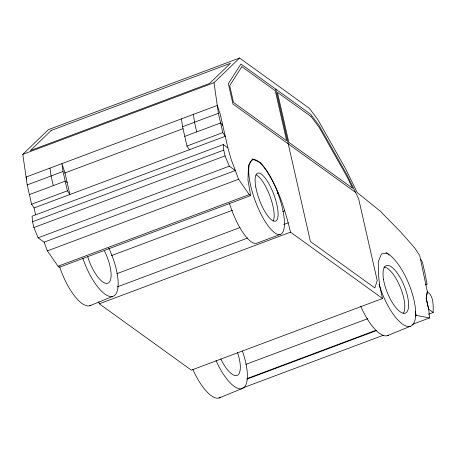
<?xml version="1.0" encoding="UTF-8"?>
<svg xmlns="http://www.w3.org/2000/svg" width="456" height="456" viewBox="0 0 456 456"><rect width="100%" height="100%" fill="white"/><g stroke="black" fill="none" stroke-linecap="round" stroke-linejoin="round"><path stroke-width="0.68" d="M35.608 214.736L34.057 207.919L31.589 204.242L27.2 184.919L22.8 154.345L48.364 129.658L239.571 58.032L309.339 108.289L317.832 119.637L345.773 169.108L357.236 192.626L380.418 211.276L401.041 232.389L414.732 247.967L419.685 255.48L427.357 291.703L426.263 298.332L428.714 309.128L429.512 317.957L412.19 324.444M22.8 154.345L214.006 82.718L239.571 58.032M425.818 284.943L427.021 284.225L425.123 274.045L422.49 262.456L421.276 259.852L420.563 259.344M89.821 305.748L112.746 296.423M219.034 397.968L241.959 388.643M387.309 335.667L410.24 326.342M27.2 184.919L63.025 171.502L61.896 163.636L64.986 172.91L69.888 194.495L67.414 190.819L63.025 171.502M189.434 149.71L186.966 146.034L182.577 126.717L218.407 113.293L214.006 82.718M64.461 173.103L183.05 128.677M29.395 194.581L65.219 181.157L67.18 182.565M184.771 136.373L220.601 122.949L222.762 125.269M31.589 204.242L67.414 190.819M186.966 146.034L222.796 132.611L225.264 136.287L34.057 207.919M250.657 195.63L249.238 194.609L238.585 179.259L231.106 159.252L227.897 147.881L223.297 144.563L32.085 216.19L32.553 221.741L33.869 227.538L38.093 237.821L44.112 242.159L47.373 250.885L58.032 266.236L59.445 267.256L250.657 195.63L247.967 180.148L248.48 165.271L252.561 158.853L260.53 162.775C276.769 182.571 284.681 207.6 290.478 232.172L382.555 298.503L191.349 370.135L99.271 303.804L98.815 301.792M32.553 221.741L223.759 150.115L223.297 144.563M33.869 227.538L225.076 155.906L223.759 150.115M38.093 237.821L229.3 166.189L235.319 170.527L44.112 242.159M47.373 250.885L238.585 179.259M58.032 266.236L249.238 194.609M111.321 255.656L232.571 210.233M277.214 193.509L278.542 193.013M116.776 273.708L240.027 227.538M282.669 211.561L284.664 210.814M117.129 286.944L247.705 238.026M283.683 224.546L288.346 222.802M280.183 234.447A39.718 11.953 69.5 0 1 249.751 181.106A39.718 11.953 69.5 0 1 269.884 175.862A39.718 11.953 69.5 0 1 280.183 234.447L256.534 243.304A39.718 11.953 69.5 0 1 229.351 203.142M99.271 303.804L290.478 232.172M425.693 284.721L427.021 284.225M245.858 364.355L367.775 318.681M246.93 378.622L376.183 330.207M246.878 379.147L376.787 330.475M415.433 316.002L416.761 315.501L429.512 317.957M428.537 314.235L433.2 312.491C433.114 305.531 433.935 296.041 427.238 291.749L426.143 298.378L428.594 309.174L433.2 312.491M242.301 388.09L383.542 335.177M416.761 315.501L416.151 315.233L415.234 311.174M355.555 192.369L232.982 104.076L228.348 83.682L240.939 64.034L310.701 114.285L319.194 125.634L347.136 175.104L358.598 198.622L377.22 280.588L374.838 287.93L310.433 241.537L275.817 89.159M389.065 255.121L387.212 252.989L381.467 253.861L378.28 261.738L378.417 274.33L379.7 285.946L382.555 298.503M225.076 155.906L229.3 166.189M26.727 179.048L26.066 177.059L217.273 105.433L220.362 114.701L227.897 147.881M218.407 113.293L222.796 132.611M196.713 131.898L194.518 122.242L193.39 114.376M53.278 185.632L51.083 175.976L49.955 168.11M181.448 118.851L182.577 126.717M388.444 335.194A39.718 14.113 67.9 0 1 360.799 306.352M385.975 252.863A39.718 14.113 67.9 0 1 412.914 295.819A39.718 14.113 67.9 0 1 406.222 326.074A39.718 14.113 67.9 0 1 379.061 284.122M383.872 266.965A25.599 9.097 67.9 0 1 400.117 286.767A25.599 9.097 67.9 0 1 403.286 313.249M256.095 174.859A25.599 7.706 69.5 0 1 269.878 195.903A25.599 7.706 69.5 0 1 273.326 220.829M237.53 352.471A25.599 9.097 67.9 0 1 237.126 375.402A25.599 9.097 67.9 0 1 220.795 358.912M242.404 351.074A39.718 14.113 67.9 0 1 242.313 388.535A39.718 14.113 67.9 0 1 216.013 360.605M220.693 397.153A39.718 14.113 67.9 0 1 192.802 369.292M104.492 251.022A25.599 9.097 67.9 0 1 107.798 283.216A25.599 9.097 67.9 0 1 87.734 256.756M108.693 248.001A39.718 14.113 67.9 0 1 113.219 296.263A39.718 14.113 67.9 0 1 82.787 258.079M90.955 305.275A39.718 14.113 67.9 0 1 59.639 266.754M241.845 66.69L229.693 85.654L233.512 102.452L286.636 140.716L275.287 90.784L241.845 66.69M51.203 130.444L30.335 150.6L209.6 83.442L230.468 63.287L51.203 130.444M311.038 116.536L277.436 92.329L288.779 142.266L352.602 188.242L346.799 176.335L319.132 127.349L311.038 116.536M383.564 279.705A25.599 9.097 67.9 0 0 405.162 313.181A25.599 9.097 67.9 0 0 398.726 275.202A25.599 9.097 67.9 0 0 383.564 279.705M255.765 186.931A25.599 7.706 69.5 0 0 275.395 221.171A25.599 7.706 69.5 0 0 268.652 183.312A25.599 7.706 69.5 0 0 255.765 186.931"/></g></svg>
